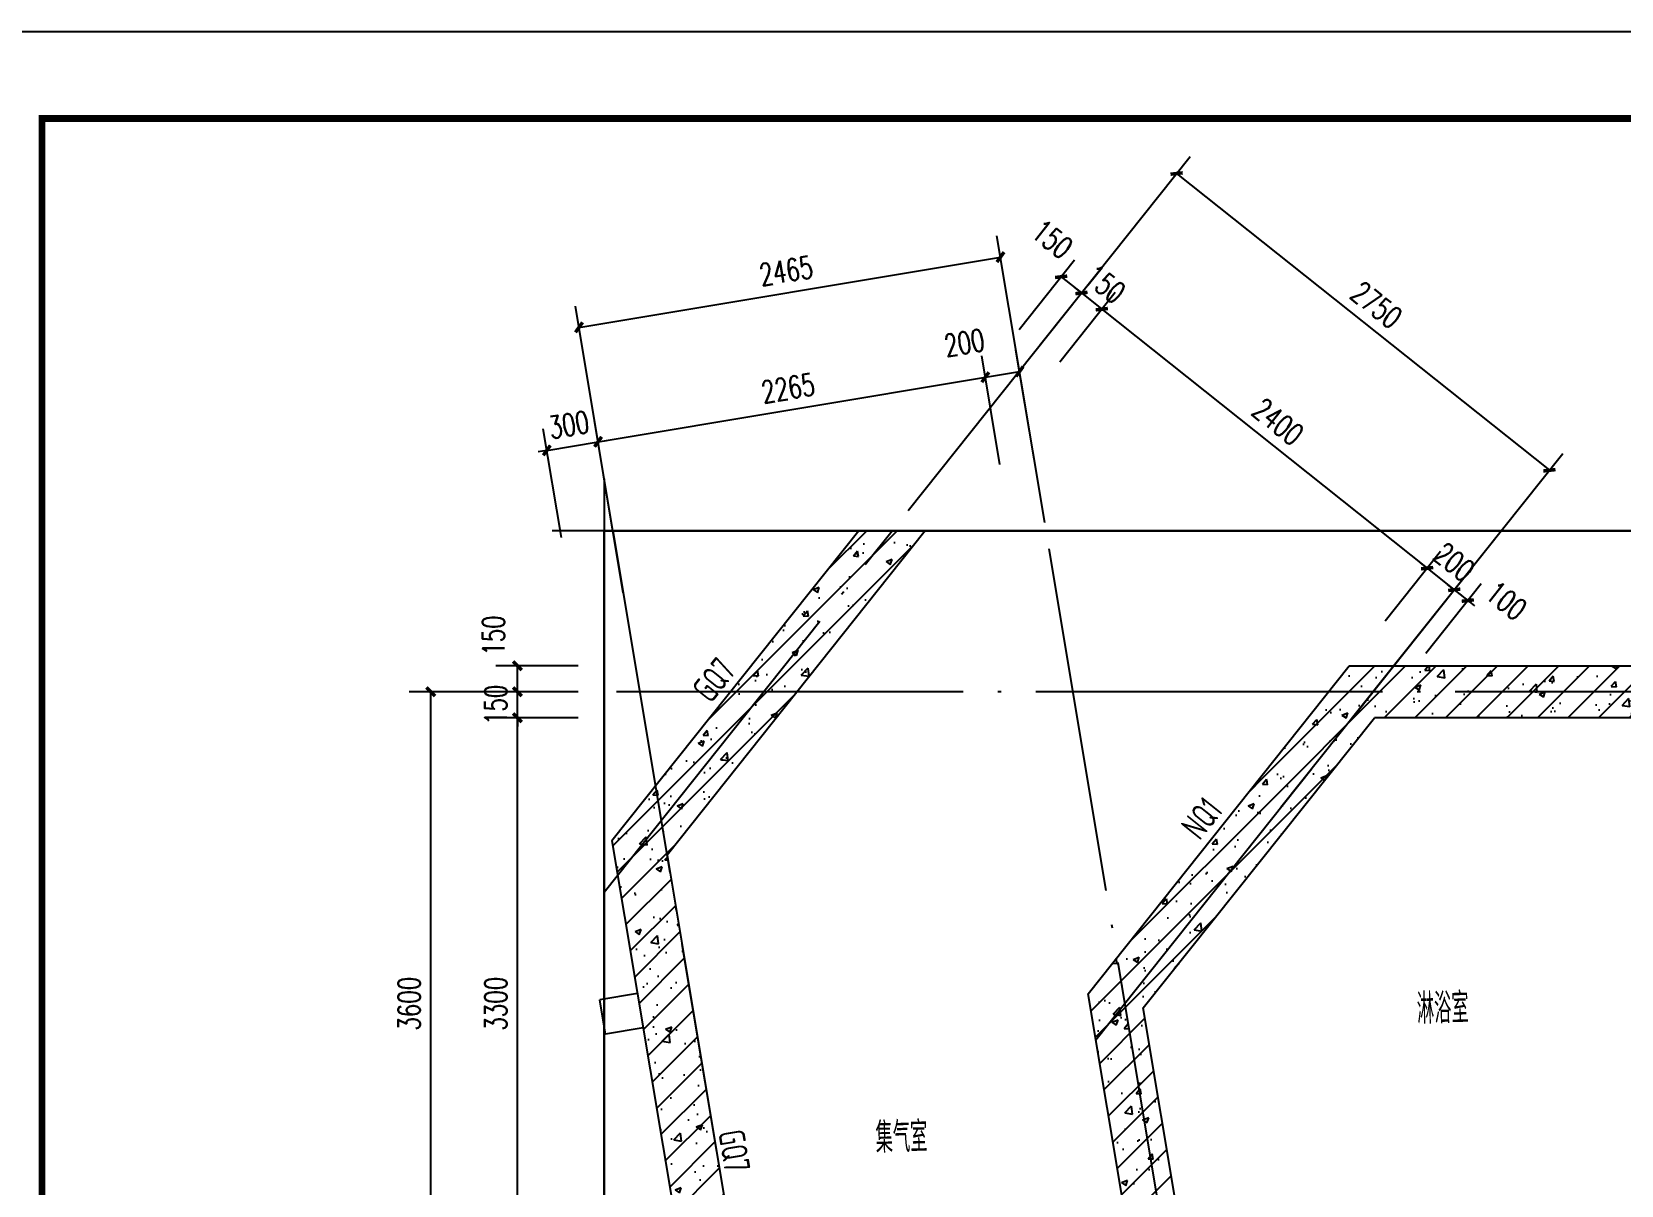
# Model space of a CAD drawing. Extents: x 37906 to 290206, y -18154 to 41246.
# Drawn here: x 122847 to 132019, y 34588 to 41246 of the extents above; entities that cross this region are included whole.
import ezdxf

# ---------------------------------------------------------------- set-up
doc = ezdxf.new("R2010")
doc.units = 0
doc.header["$LTSCALE"] = 1000
doc.header["$MEASUREMENT"] = 0
doc.linetypes.add('DOTE', pattern=[2.42, 2, -0.2, 0.02, -0.2])
for name, color, linetype in [('A-WALL', 2, 'Continuous'), ('DIM_SYMB', 3, 'Continuous'), ('DOTE', 1, 'DOTE'), ('ECA_TK', 7, 'Continuous'), ('PUB_DIM', 3, 'Continuous'), ('PUB_HATCH', 8, 'Continuous'), ('RF-QT', 30, 'Continuous'), ('TEXT', 7, 'Continuous'), ('tk', 7, 'Continuous')]:
    doc.layers.add(name, color=color, linetype=linetype)
doc.layers.add('RF-WZ', color=110, linetype='Continuous', lineweight=0)
doc.styles.add('8B2_02', font='tssdeng.shx', dxfattribs={"width": 0.6, "bigfont": 'TSSDCHN.shx'})
doc.styles.add('_TCH_DIM_T3', font='SIMPLEX', dxfattribs={"width": 0.705882, "bigfont": 'GBCBIG'})
doc.styles.add('TSSD_Rein', font='tssdeng2.shx', dxfattribs={"width": 0.7, "bigfont": 'tssdchn.shx'})
doc.dimstyles.new('_TCH_ARCH&&50', dxfattribs={"dimtxt": 127.5, "dimasz": 50, "dimexe": 125, "dimexo": 150, "dimgap": 61.25, "dimtad": 1, "dimdec": 0, "dimrnd": 5, "dimzin": 0, "dimdsep": 46, "dimtxsty": '_TCH_DIM_T3', "dimblk": 'ARCHTICK', "dimcen": 0.09, "dimclrt": 7, "dimazin": 2, "dimtfac": 1, "dimtdec": 0, "dimtix": 1, "dimtmove": 2, "dimatfit": 3, "dimfxl": 1, "dimtolj": 1, "dimtzin": 0, "dimarcsym": 0})
pattern_1 = [(45, (-1661801.9, -37604.78), (-88.388348, 88.388348), []), (50, (-1661801.9, -37604.78), (358.63009, -31.376067), [37.5, -412.5]), (355, (-1661801.9, -37604.8), (-69.37567, 376.09607), [30, -330]), (100.4514, (-1661772, -37607.4), (289.25469, 344.71977), [31.870095, -350.571056]), (46.1842, (-1661801.9, -37504.8), (533.62052, -82.75951), [56.25, -618.75]), (96.6356, (-1661757.43, -37511.7), (467.33135, 487.05894), [47.80514, -525.8565]), (351.1842, (-1661801.9, -37504.8), (467.33097, 487.0593), [45, -495]), (21, (-1661751.9, -37529.78), (298.453526, -201.309445), [37.5, -412.5]), (326, (-1661751.9, -37529.8), (121.657666, 362.57502), [30, -330]), (71.4514, (-1661727.03, -37546.56), (420.111314, 161.26525), [31.870095, -350.571056]), (37.5, (-1661801.9, -37604.78), (6.079928, 166.446927), [0, -326, 0, -335, 0, -331.25]), (7.5, (-1661801.9, -37604.78), (131.534769, 197.205856), [0, -191, 0, -318.5, 0, -126.25]), (327.5, (-1661913.4, -37604.78), (266.911218, -11.277436), [0, -125, 0, -390, 0, -517.5]), (317.5, (-1661963.4, -37604.78), (291.593085, 50.05249), [0, -162.5, 0, -259, 0, -367.5])]

# ---------------------------------------------------------------- blocks, each defined once
blk = doc.blocks.new('10B_A1E图框')
at = {"layer": 'ECA_TK'}
blk.add_lwpolyline([(0, 0), (841, 0), (841, 594), (0, 594)], close=True, dxfattribs=at)
at = {"layer": 'ECA_TK', "const_width": 0.8}
blk.add_lwpolyline([(831, 10), (831, 584), (18, 584), (18, 10)], close=True, dxfattribs=at)
blk = doc.blocks.new('_ArchTick')
at = {"color": 0, "linetype": 'ByBlock', "const_width": 0.4}
blk.add_lwpolyline([(-0.5, -0.5), (0.5, 0.5)], dxfattribs=at)
blk = doc.blocks.new('*D416')
at = {"layer": 'Defpoints', "color": 0, "transparency": 16777216}
for p in [(128904.6, 39738.5), (128451.8, 39410.8), (128569.2, 39317.4)]:
    blk.add_point(p, dxfattribs=at)
at = {"layer": 'PUB_DIM', "color": 0, "lineweight": -2, "transparency": 16777216}
for p, q in [((128545.3, 39528.2), (128865.1, 39929.8)), ((128662.6, 39434.7), (128982.4, 39836.3)), ((128787.2, 39832), (128904.6, 39738.5))]:
    blk.add_line(p, q, dxfattribs=at)
at = {"layer": 'PUB_DIM', "color": 0, "lineweight": -2, "transparency": 16777216, "xscale": 50, "yscale": 50, "zscale": 50}
for p, rotation in [((128787.2, 39832), 141.4674129803787), ((128904.6, 39738.5), 321.4674129803787)]:
    blk.add_blockref('_ArchTick', p, dxfattribs=dict(at, rotation=rotation))
at = {"layer": 'PUB_DIM', "color": 7, "transparency": 16777216, "insert": (128736, 40048.6), "char_height": 127.5, "attachment_point": 5, "rotation": 321.46741, "style": '_TCH_DIM_T3'}
blk.add_mtext('\\A1;150', dxfattribs=at)
blk = doc.blocks.new('*D417')
at = {"layer": 'Defpoints', "color": 0, "transparency": 16777216}
for p in [(129021.9, 39645.1), (128569.2, 39317.4), (128686.5, 39223.9)]:
    blk.add_point(p, dxfattribs=at)
at = {"layer": 'PUB_DIM', "color": 0, "lineweight": -2, "transparency": 16777216}
for p, q in [((128662.6, 39434.7), (128982.4, 39836.3)), ((128780, 39341.3), (129099.8, 39742.9)), ((128904.6, 39738.5), (128865.4, 39769.7)), ((128904.6, 39738.5), (129021.9, 39645.1)), ((129021.9, 39645.1), (129061, 39613.9))]:
    blk.add_line(p, q, dxfattribs=at)
at = {"layer": 'PUB_DIM', "color": 0, "lineweight": -2, "transparency": 16777216, "xscale": 50, "yscale": 50, "zscale": 50}
for p, rotation in [((128904.6, 39738.5), 321.467412980383), ((129021.9, 39645.1), 141.467412980383)]:
    blk.add_blockref('_ArchTick', p, dxfattribs=dict(at, rotation=rotation))
at = {"layer": 'PUB_DIM', "color": 7, "transparency": 16777216, "insert": (129041.1, 39789.6), "char_height": 127.5, "attachment_point": 5, "rotation": 321.46741, "style": '_TCH_DIM_T3'}
blk.add_mtext('\\A1;150', dxfattribs=at)
blk = doc.blocks.new('*D418')
at = {"layer": 'Defpoints', "color": 0, "transparency": 16777216}
for p in [(128686.5, 39223.9), (130899.3, 38150), (130563.9, 37728.8)]:
    blk.add_point(p, dxfattribs=at)
at = {"layer": 'PUB_DIM', "color": 0, "lineweight": -2, "transparency": 16777216}
for p, q in [((128780, 39341.3), (129099.8, 39742.9)), ((129021.9, 39645.1), (130899.3, 38150)), ((130657.4, 37846.2), (130977.2, 38247.8))]:
    blk.add_line(p, q, dxfattribs=at)
at = {"layer": 'PUB_DIM', "color": 0, "lineweight": -2, "transparency": 16777216, "xscale": 50, "yscale": 50, "zscale": 50}
for p, rotation in [((129021.9, 39645.1), 141.4674129803786), ((130899.3, 38150), 321.4674129803786)]:
    blk.add_blockref('_ArchTick', p, dxfattribs=dict(at, rotation=rotation))
at = {"layer": 'PUB_DIM', "color": 7, "transparency": 16777216, "insert": (130038.5, 38995.3), "char_height": 127.5, "attachment_point": 5, "rotation": 321.46741, "style": '_TCH_DIM_T3'}
blk.add_mtext('\\A1;2400', dxfattribs=at)
blk = doc.blocks.new('*D419')
at = {"layer": 'Defpoints', "color": 0, "transparency": 16777216}
for p in [(131055.8, 38025.4), (130563.9, 37728.8), (130720.4, 37604.3)]:
    blk.add_point(p, dxfattribs=at)
at = {"layer": 'PUB_DIM', "color": 0, "lineweight": -2, "transparency": 16777216}
for p, q in [((130657.4, 37846.2), (130977.2, 38247.8)), ((130899.3, 38150), (130860.2, 38181.1)), ((130813.8, 37721.6), (131133.6, 38123.2)), ((130899.3, 38150), (131055.8, 38025.4)), ((131055.8, 38025.4), (131094.9, 37994.3))]:
    blk.add_line(p, q, dxfattribs=at)
at = {"layer": 'PUB_DIM', "color": 0, "lineweight": -2, "transparency": 16777216, "xscale": 50, "yscale": 50, "zscale": 50}
for p, rotation in [((130899.3, 38150), 321.4674129803763), ((131055.8, 38025.4), 141.4674129803763)]:
    blk.add_blockref('_ArchTick', p, dxfattribs=dict(at, rotation=rotation))
at = {"layer": 'PUB_DIM', "color": 7, "transparency": 16777216, "insert": (131055.4, 38185.5), "char_height": 127.5, "attachment_point": 5, "rotation": 321.46741, "style": '_TCH_DIM_T3'}
blk.add_mtext('\\A1;200', dxfattribs=at)
blk = doc.blocks.new('*D420')
at = {"layer": 'Defpoints', "color": 0, "transparency": 16777216}
for p in [(131134, 37963.1), (130720.4, 37604.3), (130798.6, 37542)]:
    blk.add_point(p, dxfattribs=at)
at = {"layer": 'PUB_DIM', "color": 0, "lineweight": -2, "transparency": 16777216}
for p, q in [((130813.8, 37721.6), (131133.6, 38123.2)), ((130892, 37659.3), (131211.9, 38060.9)), ((131055.8, 38025.4), (131016.6, 38056.6)), ((131055.8, 38025.4), (131134, 37963.1)), ((131134, 37963.1), (131173.1, 37932))]:
    blk.add_line(p, q, dxfattribs=at)
at = {"layer": 'PUB_DIM', "color": 0, "lineweight": -2, "transparency": 16777216, "xscale": 50, "yscale": 50, "zscale": 50}
for p, rotation in [((131055.8, 38025.4), 321.4674129803863), ((131134, 37963.1), 141.4674129803862)]:
    blk.add_blockref('_ArchTick', p, dxfattribs=dict(at, rotation=rotation))
at = {"layer": 'PUB_DIM', "color": 7, "transparency": 16777216, "insert": (131356.5, 37961.6), "char_height": 127.5, "attachment_point": 5, "rotation": 321.46741, "style": '_TCH_DIM_T3'}
blk.add_mtext('\\A1;100', dxfattribs=at)
blk = doc.blocks.new('*D421')
at = {"layer": 'Defpoints', "color": 0, "transparency": 16777216}
for p in [(131604.9, 38715), (127811.4, 38365.8), (129962.6, 36652.7)]:
    blk.add_point(p, dxfattribs=at)
at = {"layer": 'PUB_DIM', "color": 0, "lineweight": -2, "transparency": 16777216}
for p, q in [((127904.8, 38483.1), (129531.6, 40525.9)), ((129453.7, 40428.1), (131604.9, 38715)), ((130056, 36770), (131682.8, 38812.7))]:
    blk.add_line(p, q, dxfattribs=at)
at = {"layer": 'PUB_DIM', "color": 0, "lineweight": -2, "transparency": 16777216, "xscale": 50, "yscale": 50, "zscale": 50}
for p, rotation in [((129453.7, 40428.1), 141.4674129801781), ((131604.9, 38715), 321.4674129801781)]:
    blk.add_blockref('_ArchTick', p, dxfattribs=dict(at, rotation=rotation))
at = {"layer": 'PUB_DIM', "color": 7, "transparency": 16777216, "insert": (130607.2, 39669.3), "char_height": 127.5, "attachment_point": 5, "rotation": 321.46741, "style": '_TCH_DIM_T3'}
blk.add_mtext('\\A1;2750', dxfattribs=at)
blk = doc.blocks.new('*D428')
at = {"layer": 'Defpoints', "color": 0, "transparency": 16777216}
for p in [(125649.6, 37286.3), (126149.6, 37286.3), (126149.6, 33986.3)]:
    blk.add_point(p, dxfattribs=at)
at = {"layer": 'PUB_DIM', "color": 0, "lineweight": -2, "transparency": 16777216}
for p, q in [((125999.6, 37286.3), (125524.6, 37286.3)), ((125649.6, 33986.3), (125649.6, 37286.3)), ((125999.6, 33986.3), (125524.6, 33986.3))]:
    blk.add_line(p, q, dxfattribs=at)
at = {"layer": 'PUB_DIM', "color": 0, "lineweight": -2, "transparency": 16777216, "xscale": 50, "yscale": 50, "zscale": 50}
for p, rotation in [((125649.6, 37286.3), 90), ((125649.6, 33986.3), 270)]:
    blk.add_blockref('_ArchTick', p, dxfattribs=dict(at, rotation=rotation))
at = {"layer": 'PUB_DIM', "color": 7, "transparency": 16777216, "insert": (125524.6, 35636.3), "char_height": 127.5, "attachment_point": 5, "rotation": 90, "style": '_TCH_DIM_T3'}
blk.add_mtext('\\A1;3300', dxfattribs=at)
blk = doc.blocks.new('*D429')
at = {"layer": 'Defpoints', "color": 0, "transparency": 16777216}
for p in [(125649.6, 37436.3), (126149.6, 37436.3), (126149.6, 37286.3)]:
    blk.add_point(p, dxfattribs=at)
at = {"layer": 'PUB_DIM', "color": 0, "lineweight": -2, "transparency": 16777216}
for p, q in [((125999.6, 37436.3), (125524.6, 37436.3)), ((125649.6, 37436.3), (125649.6, 37486.3)), ((125649.6, 37286.3), (125649.6, 37436.3)), ((125999.6, 37286.3), (125524.6, 37286.3)), ((125649.6, 37286.3), (125649.6, 37236.3))]:
    blk.add_line(p, q, dxfattribs=at)
at = {"layer": 'PUB_DIM', "color": 0, "lineweight": -2, "transparency": 16777216, "xscale": 50, "yscale": 50, "zscale": 50}
for p, rotation in [((125649.6, 37436.3), 270), ((125649.6, 37286.3), 90)]:
    blk.add_blockref('_ArchTick', p, dxfattribs=dict(at, rotation=rotation))
at = {"layer": 'PUB_DIM', "color": 7, "transparency": 16777216, "insert": (125524.6, 37361.3), "char_height": 127.5, "attachment_point": 5, "rotation": 90, "style": '_TCH_DIM_T3'}
blk.add_mtext('\\A1;150', dxfattribs=at)
blk = doc.blocks.new('*D430')
at = {"layer": 'Defpoints', "color": 0, "transparency": 16777216}
for p in [(125649.6, 37586.3), (126149.6, 37586.3), (126149.6, 37436.3)]:
    blk.add_point(p, dxfattribs=at)
at = {"layer": 'PUB_DIM', "color": 0, "lineweight": -2, "transparency": 16777216}
for p, q in [((125999.6, 37586.3), (125524.6, 37586.3)), ((125649.6, 37436.3), (125649.6, 37586.3)), ((125999.6, 37436.3), (125524.6, 37436.3))]:
    blk.add_line(p, q, dxfattribs=at)
at = {"layer": 'PUB_DIM', "color": 0, "lineweight": -2, "transparency": 16777216, "xscale": 50, "yscale": 50, "zscale": 50}
for p, rotation in [((125649.6, 37586.3), 90), ((125649.6, 37436.3), 270)]:
    blk.add_blockref('_ArchTick', p, dxfattribs=dict(at, rotation=rotation))
at = {"layer": 'PUB_DIM', "color": 7, "transparency": 16777216, "insert": (125512.1, 37761.3), "char_height": 127.5, "attachment_point": 5, "rotation": 90, "style": '_TCH_DIM_T3'}
blk.add_mtext('\\A1;150', dxfattribs=at)
blk = doc.blocks.new('*D433')
at = {"layer": 'Defpoints', "color": 0, "transparency": 16777216}
for p in [(125149.6, 37436.3), (126149.6, 37436.3), (126149.6, 33836.3)]:
    blk.add_point(p, dxfattribs=at)
at = {"layer": 'PUB_DIM', "color": 0, "lineweight": -2, "transparency": 16777216}
for p, q in [((125999.6, 37436.3), (125024.6, 37436.3)), ((125149.6, 33836.3), (125149.6, 37436.3)), ((125999.6, 33836.3), (125024.6, 33836.3))]:
    blk.add_line(p, q, dxfattribs=at)
at = {"layer": 'PUB_DIM', "color": 0, "lineweight": -2, "transparency": 16777216, "xscale": 50, "yscale": 50, "zscale": 50}
for p, rotation in [((125149.6, 37436.3), 90), ((125149.6, 33836.3), 270)]:
    blk.add_blockref('_ArchTick', p, dxfattribs=dict(at, rotation=rotation))
at = {"layer": 'PUB_DIM', "color": 7, "transparency": 16777216, "insert": (125024.6, 35636.3), "char_height": 127.5, "attachment_point": 5, "rotation": 90, "style": '_TCH_DIM_T3'}
blk.add_mtext('\\A1;3600', dxfattribs=at)
blk = doc.blocks.new('*D460')
at = {"layer": 'Defpoints', "color": 0, "transparency": 16777216}
for p in [(128437.2, 39945.7), (128717.3, 38265.6), (126285.1, 37860)]:
    blk.add_point(p, dxfattribs=at)
at = {"layer": 'PUB_DIM', "color": 0, "lineweight": -2, "transparency": 16777216}
for p, q in [((128692.7, 38413.6), (128416.6, 40069)), ((126005, 39540.1), (128437.2, 39945.7)), ((126260.5, 38008), (125984.4, 39663.4))]:
    blk.add_line(p, q, dxfattribs=at)
at = {"layer": 'PUB_DIM', "color": 0, "lineweight": -2, "transparency": 16777216, "xscale": 50, "yscale": 50, "zscale": 50}
for p, rotation in [((128437.2, 39945.7), 9.467412975647315), ((126005, 39540.1), 189.4674129756473)]:
    blk.add_blockref('_ArchTick', p, dxfattribs=dict(at, rotation=rotation))
at = {"layer": 'PUB_DIM', "color": 7, "transparency": 16777216, "insert": (127200.5, 39866.2), "char_height": 127.5, "attachment_point": 5, "rotation": 9.46741, "style": '_TCH_DIM_T3'}
blk.add_mtext('\\A1;2465', dxfattribs=at)
blk = doc.blocks.new('*D463')
at = {"layer": 'Defpoints', "color": 0, "transparency": 16777216}
for p in [(126115.1, 38879.6), (125927.9, 38178.7), (126223.8, 38228)]:
    blk.add_point(p, dxfattribs=at)
at = {"layer": 'PUB_DIM', "color": 0, "lineweight": -2, "transparency": 16777216}
for p, q in [((126199.1, 38376), (126094.6, 39002.9)), ((125903.2, 38326.7), (125798.6, 38953.5)), ((125819.2, 38830.2), (125769.9, 38822)), ((125819.2, 38830.2), (126115.1, 38879.6)), ((126115.1, 38879.6), (126164.4, 38887.8))]:
    blk.add_line(p, q, dxfattribs=at)
at = {"layer": 'PUB_DIM', "color": 0, "lineweight": -2, "transparency": 16777216, "xscale": 50, "yscale": 50, "zscale": 50}
for p, rotation in [((126115.1, 38879.6), 189.467412975644), ((125819.2, 38830.2), 9.467412975643992)]:
    blk.add_blockref('_ArchTick', p, dxfattribs=dict(at, rotation=rotation))
at = {"layer": 'PUB_DIM', "color": 7, "transparency": 16777216, "insert": (125946.6, 38978.2), "char_height": 127.5, "attachment_point": 5, "rotation": 9.46741, "style": '_TCH_DIM_T3'}
blk.add_mtext('\\A1;300', dxfattribs=at)
blk = doc.blocks.new('*D464')
at = {"layer": 'Defpoints', "color": 0, "transparency": 16777216}
for p in [(128350, 39252.3), (128458.7, 38600.7), (126223.8, 38228)]:
    blk.add_point(p, dxfattribs=at)
at = {"layer": 'PUB_DIM', "color": 0, "lineweight": -2, "transparency": 16777216}
for p, q in [((128434, 38748.7), (128329.5, 39375.6)), ((126115.1, 38879.6), (128350, 39252.3)), ((126199.1, 38376), (126094.6, 39002.9))]:
    blk.add_line(p, q, dxfattribs=at)
at = {"layer": 'PUB_DIM', "color": 0, "lineweight": -2, "transparency": 16777216, "xscale": 50, "yscale": 50, "zscale": 50}
for p, rotation in [((128350, 39252.3), 9.467412975644836), ((126115.1, 38879.6), 189.4674129756448)]:
    blk.add_blockref('_ArchTick', p, dxfattribs=dict(at, rotation=rotation))
at = {"layer": 'PUB_DIM', "color": 7, "transparency": 16777216, "insert": (127212, 39189.2), "char_height": 127.5, "attachment_point": 5, "rotation": 9.46741, "style": '_TCH_DIM_T3'}
blk.add_mtext('\\A1;2265', dxfattribs=at)
blk = doc.blocks.new('*D465')
at = {"layer": 'Defpoints', "color": 0, "transparency": 16777216}
for p in [(128547.3, 39285.2), (128656, 38633.6), (128458.7, 38600.7)]:
    blk.add_point(p, dxfattribs=at)
at = {"layer": 'PUB_DIM', "color": 0, "lineweight": -2, "transparency": 16777216}
for p, q in [((128434, 38748.7), (128329.5, 39375.6)), ((128631.3, 38781.6), (128526.7, 39408.5)), ((128350, 39252.3), (128547.3, 39285.2))]:
    blk.add_line(p, q, dxfattribs=at)
at = {"layer": 'PUB_DIM', "color": 0, "lineweight": -2, "transparency": 16777216, "xscale": 50, "yscale": 50, "zscale": 50}
for p, rotation in [((128350, 39252.3), 189.4674129756507), ((128547.3, 39285.2), 9.467412975650662)]:
    blk.add_blockref('_ArchTick', p, dxfattribs=dict(at, rotation=rotation))
at = {"layer": 'PUB_DIM', "color": 7, "transparency": 16777216, "insert": (128228.7, 39451.2), "char_height": 127.5, "attachment_point": 5, "rotation": 9.46741, "style": '_TCH_DIM_T3'}
blk.add_mtext('\\A1;200', dxfattribs=at)

msp = doc.modelspace()

# ---------------------------------------------------------------- hatches: boundary and pattern name
at = {"layer": 'PUB_HATCH'}
h = msp.add_hatch(dxfattribs=at)
h.set_pattern_fill('钢筋混凝土', color=256, scale=50, style=0)
h.set_pattern_definition(pattern_1)
h.paths.add_polyline_path([(128003.1, 38365.8), (127619.6, 38365.8), (126195, 36576.9), (126512.9, 36494.5)])
h = msp.add_hatch(dxfattribs=at)
h.set_pattern_fill('钢筋混凝土', color=256, scale=50, style=0)
h.set_pattern_definition(pattern_1)
h.paths.add_polyline_path([(130595, 37286.3), (130450.4, 37586.3), (129938.8, 36943.8), (130173.4, 36756.9)])
h = msp.add_hatch(dxfattribs=at)
h.set_pattern_fill('钢筋混凝土', color=256, scale=50, style=0)
h.set_pattern_definition(pattern_1)
h.paths.add_polyline_path([(134773.6, 37386.3), (134774.3, 37586.3), (130450.4, 37586.3), (130595, 37286.3), (134623.3, 37286.3)])
h = msp.add_hatch(dxfattribs=at)
h.set_pattern_fill('钢筋混凝土', color=256, scale=50, style=0)
h.set_pattern_definition(pattern_1)
h.paths.add_polyline_path([(130173.4, 36756.9), (129938.8, 36943.8), (128943.4, 35694), (129261.3, 35611.6)])
h = msp.add_hatch(dxfattribs=at)
h.set_pattern_fill('钢筋混凝土', color=256, scale=50, style=0)
h.set_pattern_definition(pattern_1)
h.paths.add_polyline_path([(126366.8, 35546.3), (126662.8, 35595.6), (126512.9, 36494.5), (126195, 36576.9)])
h = msp.add_hatch(dxfattribs=at)
h.set_pattern_fill('钢筋混凝土', color=256, scale=50, style=0)
h.set_pattern_definition(pattern_1)
h.paths.add_polyline_path([(129261.3, 35611.6), (128943.4, 35694), (129258.7, 33803.4), (129457.8, 33825.3), (129532.3, 33986.3)])
h = msp.add_hatch(dxfattribs=at)
h.set_pattern_fill('钢筋混凝土', color=256, scale=50, style=0)
h.set_pattern_definition(pattern_1)
h.paths.add_polyline_path([(126819.2, 32833.7), (127115.1, 32883.1), (126662.8, 35595.6), (126366.8, 35546.3)])

# ---------------------------------------------------------------- linework, layer by layer
msp.add_lwpolyline([(126149.6, 38365.8), (140321.7, 38365.8), (140321.7, 26740.8), (126149.6, 26740.8), (126149.6, 38365.8)])
at = {"layer": 'A-WALL'}
for p, q in [((126342.2, 35694.2), (126124.9, 35658)), ((126157.8, 35460.7), (126124.9, 35658)), ((126375.1, 35496.9), (126157.8, 35460.7))]:
    msp.add_line(p, q, dxfattribs=at)
at = {"layer": 'DIM_SYMB'}
for points in [[(126149.6, 38665.8), (126149.6, 32609.5), (126254.6, 32571.3), (126044.6, 32534.3), (126149.6, 32497), (126149.6, 26440.8)], [(140621.7, 38365.8), (133291.9, 38365.8), (133253.7, 38260.8), (133216.7, 38470.8), (133179.4, 38365.8), (125849.6, 38365.8)]]:
    msp.add_lwpolyline(points, dxfattribs=at)
at = {"layer": 'DOTE'}
for p, q in [((126149.6, 36279.1), (127811.4, 38365.8)), ((126200.8, 38365.8), (128139.4, 26740.8)), ((130639.2, 26740.8), (128700.6, 38365.8)), ((128987.7, 35428.5), (131326.8, 38365.8)), ((140321.7, 37436.3), (126149.6, 37436.3))]:
    msp.add_line(p, q, dxfattribs=at)
at = {"layer": 'RF-QT'}
for p, q in [((127619.6, 38365.8), (126195, 36576.9)), ((128003.1, 38365.8), (126512.9, 36494.5)), ((128943.4, 35694), (130450.4, 37586.3)), ((130450.4, 37586.3), (137753.9, 37586.3)), ((129261.3, 35611.6), (130595, 37286.3)), ((134623.3, 37286.3), (130595, 37286.3)), ((126195, 36576.9), (126819.2, 32833.7)), ((126512.9, 36494.5), (127115.1, 32883.1)), ((129366.5, 33157.1), (128943.4, 35694)), ((129532.3, 33986.3), (129261.3, 35611.6))]:
    msp.add_line(p, q, dxfattribs=at)

# ---------------------------------------------------------------- block references
at = {"layer": 'tk', "xscale": 50, "yscale": 50, "zscale": 50}
msp.add_blockref('10B_A1E图框', (122006.2, 11546.3), dxfattribs=at)

# ---------------------------------------------------------------- texts
at = {"layer": 'RF-WZ', "style": '8B2_02', "width": 0.6}
for s, p in [('淋浴室', (130842.1, 35518.9)), ('集气室', (127718.7, 34775))]:
    msp.add_text(s, height=175, rotation=1.46741, dxfattribs=at).set_placement(p)
at = {"layer": 'TEXT', "color": 4, "ltscale": 100, "style": 'TSSD_Rein', "width": 0.7}
for s, rotation, p in [('GQ7', 51.46741, (126766.5, 37364)), ('NQ1', 51.46741, (129587.6, 36572.4)), ('GQ7', 279.46741, (126807.5, 34894))]:
    msp.add_text(s, height=150, rotation=rotation, dxfattribs=at).set_placement(p)

# ---------------------------------------------------------------- dimensions: what is measured, and where the dimension line sits
at = {"layer": 'PUB_DIM'}
for p1, p2, distance, picture, middle in [((127811.4, 38365.8), (129962.6, 36652.7), 2636.4, '*D421', (130607.2, 39669.3)), ((126285.1, 37860), (128717.3, 38265.6), 1703.3, '*D460', (127200.5, 39866.2)), ((128569.2, 39317.4), (128686.5, 39223.9), 538.4, '*D417', (129041.1, 39789.6)), ((128686.5, 39223.9), (130563.9, 37728.8), 538.4, '*D418', (130038.5, 38995.3)), ((126223.8, 38228), (128458.7, 38600.7), 660.5, '*D464', (127212, 39189.2)), ((125927.9, 38178.7), (126223.8, 38228), 660.5, '*D463', (125946.6, 38978.2)), ((130563.9, 37728.8), (130720.4, 37604.3), 538.4, '*D419', (131055.4, 38185.5)), ((126149.6, 33836.3), (126149.6, 37436.3), 1000, '*D433', (125024.6, 35636.3)), ((126149.6, 37286.3), (126149.6, 37436.3), 500, '*D429', (125524.6, 37361.3)), ((126149.6, 33986.3), (126149.6, 37286.3), 500, '*D428', (125524.6, 35636.3))]:
    dim = msp.add_aligned_dim(p1=p1, p2=p2, distance=distance, dimstyle='_TCH_ARCH&&50', dxfattribs=at)
    dim.commit()
    dim.dimension.update_dxf_attribs({"geometry": picture, "text_midpoint": middle})
for base, p1, p2, angle, picture, middle in [((128904.6, 39738.5), (128451.8, 39410.8), (128569.2, 39317.4), 321.46741, '*D416', (128736, 40048.6)), ((128547.3, 39285.2), (128458.7, 38600.7), (128656, 38633.6), 9.46741, '*D465', (128228.7, 39451.2)), ((131134, 37963.1), (130720.4, 37604.3), (130798.6, 37542), 321.46741, '*D420', (131356.5, 37961.6)), ((125649.6, 37586.3), (126149.6, 37436.3), (126149.6, 37586.3), 90, '*D430', (125512.1, 37761.3))]:
    dim = msp.add_linear_dim(base=base, p1=p1, p2=p2, angle=angle, dimstyle='_TCH_ARCH&&50', dxfattribs=at)
    dim.commit()
    dim.dimension.update_dxf_attribs({"geometry": picture, "text_midpoint": middle, "dimtype": 161})

doc.saveas('drawing.dxf')
